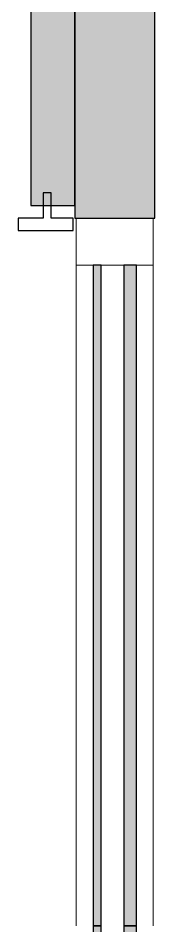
# Model space of a CAD drawing. Header units: millimetres. Extents: x 79795 to 317870, y -36033 to 97293.
# Drawn here: x 201777 to 201951, y 17909 to 19063 of the extents above; entities that cross this region are included whole.
import ezdxf

# ---------------------------------------------------------------- set-up
doc = ezdxf.new("R2010")
doc.units = ezdxf.units.MM
doc.header["$MEASUREMENT"] = 0
for name, color, linetype, lineweight in [('CSM-STL-XX-ZZ-M3-A-XXXX-00001_detached _19_04_21__rvt-1-Level 4$0$A-GLAZ-CURT', 7, 'CONTINUOUS', 9), ('CSM-STL-XX-ZZ-M3-A-XXXX-00001_detached _19_04_21__rvt-1-Level 4$0$A-GLAZ-CWMG', 7, 'CONTINUOUS', 9), ('CSM-STL-XX-ZZ-M3-A-XXXX-00001_detached _19_04_21__rvt-1-Level 4$0$A-WALL', 7, 'CONTINUOUS', 9), ('CSM-STL-XX-ZZ-M3-A-XXXX-00001_detached _19_04_21__rvt-1-Level 4$0$A-WALL-PATT', 7, 'CONTINUOUS', 9), ('CSM-STL-XX-ZZ-M3-A-XXXX-00001_detached _19_04_21__rvt-1-Level 4$0$I-WALL', 7, 'CONTINUOUS', 9)]:
    doc.layers.add(name, color=color, linetype=linetype, lineweight=lineweight)

msp = doc.modelspace()

# ---------------------------------------------------------------- hatches: boundary and pattern name
at = {"layer": 'CSM-STL-XX-ZZ-M3-A-XXXX-00001_detached _19_04_21__rvt-1-Level 4$0$A-GLAZ-CURT'}
h = msp.add_hatch(color=256, dxfattribs=at)
h.paths.add_polyline_path([(201927.3, 18749.3), (201911.3, 18749.3), (201911.3, 17909.3), (201927.3, 17909.3), (201927.3, 18587.3)], flags=0)
h.paths.add_polyline_path([(201882.3, 18749.3), (201872.3, 18749.3), (201872.3, 17909.3), (201882.3, 17909.3), (201882.3, 18587.3)], flags=0)
h = msp.add_hatch(color=256, dxfattribs=at)
h.paths.add_polyline_path([(201911.3, 17009.3), (201927.3, 17009.3), (201927.3, 17909.3), (201911.3, 17909.3), (201911.3, 17510.8)], flags=0)
h.paths.add_polyline_path([(201872.3, 17009.3), (201882.3, 17009.3), (201882.3, 17909.3), (201872.3, 17909.3), (201872.3, 17510.8)], flags=0)
at = {"layer": 'CSM-STL-XX-ZZ-M3-A-XXXX-00001_detached _19_04_21__rvt-1-Level 4$0$A-WALL-PATT'}
h = msp.add_hatch(color=256, dxfattribs=at)
h.paths.add_polyline_path([(201848.8, 18825.3), (201848.8, 19610.5), (201792.8, 19610.5), (201792.8, 18825.3)], flags=0)
h.paths.add_polyline_path([(201848.8, 26274.5), (201848.8, 26864.3), (201792.8, 26864.3), (201792.8, 26274.5)], flags=0)
msp.add_hatch(color=256, dxfattribs=at).paths.add_polyline_path([(201848.8, 18809.3), (201950.8, 18809.3), (201950.8, 25709.3), (201848.8, 25709.3), (201848.8, 21851.2)], flags=0)

# ---------------------------------------------------------------- linework, layer by layer
at = {"layer": 'CSM-STL-XX-ZZ-M3-A-XXXX-00001_detached _19_04_21__rvt-1-Level 4$0$A-GLAZ-CURT', "lineweight": 30}
for p, q in [((201872.3, 18749.3), (201872.3, 17909.3)), ((201882.3, 18749.3), (201872.3, 18749.3)), ((201882.3, 17909.3), (201882.3, 18749.3)), ((201911.3, 18749.3), (201911.3, 17909.3)), ((201927.3, 18749.3), (201911.3, 18749.3)), ((201927.3, 17909.3), (201927.3, 18749.3)), ((201872.3, 17909.3), (201882.3, 17909.3)), ((201872.3, 17909.3), (201872.3, 17009.3)), ((201882.3, 17909.3), (201872.3, 17909.3)), ((201882.3, 17009.3), (201882.3, 17909.3)), ((201911.3, 17909.3), (201927.3, 17909.3)), ((201911.3, 17909.3), (201911.3, 17009.3)), ((201927.3, 17909.3), (201911.3, 17909.3)), ((201927.3, 17009.3), (201927.3, 17909.3))]:
    msp.add_line(p, q, dxfattribs=at)
at = {"layer": 'CSM-STL-XX-ZZ-M3-A-XXXX-00001_detached _19_04_21__rvt-1-Level 4$0$A-GLAZ-CWMG', "lineweight": 20}
for p, q in [((201850.8, 18809.3), (201850.8, 18749.3)), ((201948.8, 18809.3), (201850.8, 18809.3)), ((201948.8, 18749.3), (201948.8, 18809.3)), ((201850.8, 18749.3), (201948.8, 18749.3))]:
    msp.add_line(p, q, dxfattribs=at)
at = {"layer": 'CSM-STL-XX-ZZ-M3-A-XXXX-00001_detached _19_04_21__rvt-1-Level 4$0$A-GLAZ-CWMG'}
for p, q in [((201850.8, 17909.3), (201850.8, 18749.3)), ((201948.8, 17909.3), (201948.8, 18749.3))]:
    msp.add_line(p, q, dxfattribs=at)
at = {"layer": 'CSM-STL-XX-ZZ-M3-A-XXXX-00001_detached _19_04_21__rvt-1-Level 4$0$A-WALL', "lineweight": 30}
for p, q in [((201818.8, 18841.3), (201808.8, 18841.3)), ((201808.8, 18841.3), (201808.8, 18809.3)), ((201818.8, 18809.3), (201818.8, 18841.3)), ((201808.8, 18809.3), (201776.8, 18809.3)), ((201776.8, 18809.3), (201776.8, 18793.3)), ((201846.8, 18809.3), (201818.8, 18809.3)), ((201846.8, 18793.3), (201846.8, 18809.3)), ((201776.8, 18793.3), (201846.8, 18793.3))]:
    msp.add_line(p, q, dxfattribs=at)
at = {"layer": 'CSM-STL-XX-ZZ-M3-A-XXXX-00001_detached _19_04_21__rvt-1-Level 4$0$I-WALL', "lineweight": 30}
for p, q in [((201848.8, 25709.3), (201848.8, 18809.3)), ((201950.8, 18809.3), (201950.8, 25607.3)), ((201792.8, 19610.5), (201792.8, 18825.3)), ((201848.8, 18825.3), (201848.8, 19610.5)), ((201792.8, 18825.3), (201848.8, 18825.3)), ((201848.8, 18809.3), (201950.8, 18809.3))]:
    msp.add_line(p, q, dxfattribs=at)

doc.saveas('drawing.dxf')
